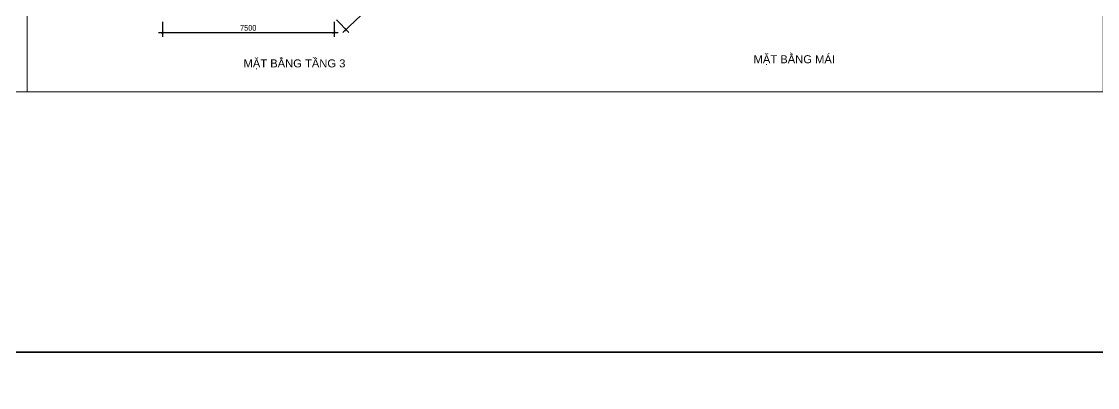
# Model space of a CAD drawing. Header units: millimetres. Extents: x 33748 to 451939, y -263262 to 62681.
# Drawn here: x 226657 to 273697, y -148372 to -132382 of the extents above; entities that cross this region are included whole.
import ezdxf
from ezdxf.enums import TextEntityAlignment as Align

# ---------------------------------------------------------------- set-up
doc = ezdxf.new("R2010")
doc.units = ezdxf.units.MM
doc.header["$PDMODE"] = 98
doc.layers.get('Defpoints').update_dxf_attribs({"color": 202, "lineweight": 13})
doc.layers.add('-CONCRETE', color=1, linetype='Continuous', lineweight=35)
doc.layers.add('-TEXT', color=7, linetype='Continuous', lineweight=15)
doc.layers.add('12. NET DIM', color=9, linetype='Continuous')
doc.styles.add('AVANH', font='', dxfattribs={"width": 0.8})
doc.styles.get("Standard").update_dxf_attribs({"font": 'arial.ttf'})
doc.styles.get('AVANH').set_extended_font_data('.VnAvantH')
doc.dimstyles.new('C_100A3', dxfattribs={"dimscale": 100, "dimtxt": 2.5, "dimasz": 1.2, "dimexe": 1.8, "dimexo": 0, "dimgap": 0.75, "dimtad": 1, "dimdec": 0, "dimzin": 0, "dimdsep": 46, "dimtxsty": 'AVANH', "dimblk": 'ARCHTICK', "dimcen": 0, "dimdle": 1.8, "dimclrd": 256, "dimclre": 256, "dimclrt": 7, "dimadec": 0, "dimazin": 0, "dimtfac": 0.0001, "dimtdec": 0, "dimtix": 1, "dimtmove": 2, "dimatfit": 3, "dimldrblk": 'ARCHTICK', "dimfxl": 1.8, "dimtolj": 1, "dimtzin": 0, "dimarcsym": 0})

# ---------------------------------------------------------------- blocks, each defined once
blk = doc.blocks.new('_ARCHTICK')
at = {"const_width": 0.15}
blk.add_lwpolyline([(-0.5, -0.5), (0.5, 0.5)], dxfattribs=at)
blk = doc.blocks.new('*D1493')
at = {"layer": '12. NET DIM', "lineweight": -2, "transparency": 16777216}
for p, q in [((232819, -132390), (232819, -133044)), ((240319, -132390), (240319, -133044)), ((232639, -132864), (240499, -132864))]:
    blk.add_line(p, q, dxfattribs=at)
at = {"layer": 'Defpoints', "color": 0, "transparency": 16777216}
for p in [(232819, -132390), (240319, -132390), (240319, -132864)]:
    blk.add_point(p, dxfattribs=at)
at = {"layer": '12. NET DIM', "lineweight": -2, "transparency": 16777216, "xscale": 120, "yscale": 120, "zscale": 120, "rotation": 180}
blk.add_blockref('_ARCHTICK', (232819, -132864), dxfattribs=at)
at = {"layer": '12. NET DIM', "lineweight": -2, "transparency": 16777216, "xscale": 120, "yscale": 120, "zscale": 120}
blk.add_blockref('_ARCHTICK', (240319, -132864), dxfattribs=at)
at = {"layer": '12. NET DIM', "color": 7, "transparency": 16777216, "insert": (236569, -132660), "char_height": 250, "attachment_point": 5, "style": 'AVANH'}
blk.add_mtext('\\A1;7500', dxfattribs=at)
blk = doc.blocks.new('*D1494')
at = {"layer": '12. NET DIM', "lineweight": -2, "transparency": 16777216}
for p, q in [((245660, -127309), (246198, -127874)), ((240708, -132862), (246204, -127619)), ((240424, -132304), (240962, -132868))]:
    blk.add_line(p, q, dxfattribs=at)
at = {"layer": 'Defpoints', "color": 0, "transparency": 16777216}
for p in [(245660, -127309), (246074, -127744), (240424, -132304)]:
    blk.add_point(p, dxfattribs=at)
at = {"layer": '12. NET DIM', "lineweight": -2, "transparency": 16777216, "xscale": 120, "yscale": 120, "zscale": 120}
for p, rotation in [((246074, -127744), 43.64806787994722), ((240838, -132738), 223.6480678799472)]:
    blk.add_blockref('_ARCHTICK', p, dxfattribs=dict(at, rotation=rotation))
at = {"layer": '12. NET DIM', "color": 7, "transparency": 16777216, "insert": (243315, -130093), "char_height": 250, "attachment_point": 5, "rotation": 43.6481, "style": 'AVANH'}
blk.add_mtext('\\A1;7236', dxfattribs=at)

msp = doc.modelspace()

# ---------------------------------------------------------------- linework, layer by layer
at = {"layer": '-CONCRETE', "color": 1}
for points in [[(123413.8, -94455), (451939.1, -94455), (451939.1, -146833.8), (123413.8, -146833.8)], [(123413.8, -146833.8), (451939.1, -146833.8), (451939.1, -205047.7), (123413.8, -205047.7)]]:
    msp.add_lwpolyline(points, close=True, dxfattribs=at)
at = {"layer": 'Defpoints'}
for points in [[(226907.2, -135447.2), (226907.2, -102183.2), (179867.2, -102183.2), (179867.2, -135447.2)], [(273947.2, -135447.2), (273947.2, -102183.2), (226907.2, -102183.2), (226907.2, -135447.2)]]:
    msp.add_lwpolyline(points, close=True, dxfattribs=at)

# ---------------------------------------------------------------- texts
at = {"layer": '-TEXT', "color": 4}
for s, p in [('MẶT BẰNG TẦNG 3', (238589.4, -134386.4)), ('MẶT BẰNG MÁI', (260440.2, -134205))]:
    msp.add_text(s, height=350, dxfattribs=at).set_placement(p, align=Align.CENTER)

# ---------------------------------------------------------------- dimensions: what is measured, and where the dimension line sits
at = {"layer": '12. NET DIM'}
dim = msp.add_aligned_dim(p1=(240423.9, -132303.8), p2=(245659.7, -127309.4), distance=-600, dimstyle='C_100A3', dxfattribs=at)
dim.commit()
dim.dimension.update_dxf_attribs({"geometry": '*D1494', "text_midpoint": (243314.9, -130092.9)})
dim = msp.add_linear_dim(base=(240319.3, -132864), p1=(232819.3, -132390), p2=(240319.3, -132390), dimstyle='C_100A3', dxfattribs=at)
dim.commit()
dim.dimension.update_dxf_attribs({"geometry": '*D1493', "text_midpoint": (236569.3, -132659.7)})

doc.saveas('drawing.dxf')
